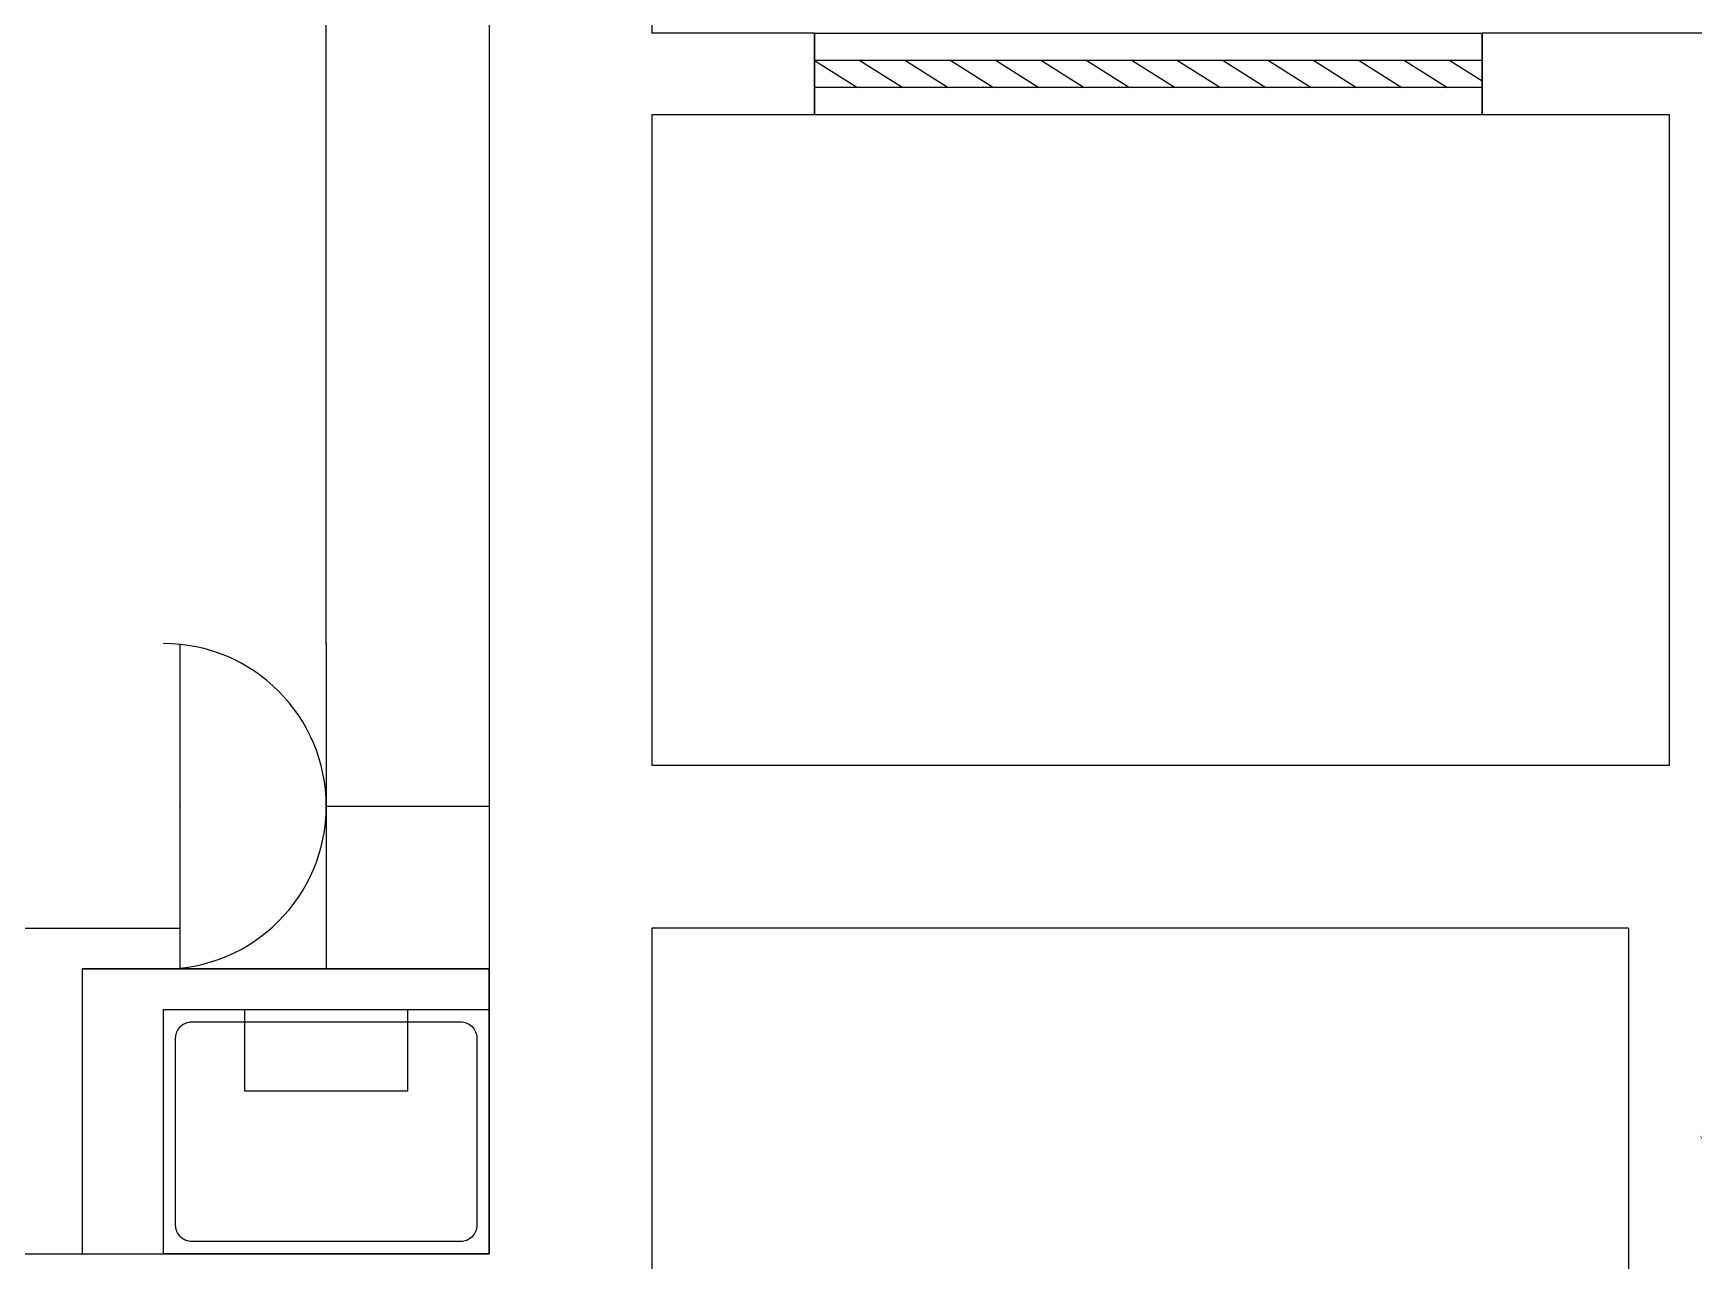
# Model space of a CAD drawing. Extents: x 4483434 to 4539506, y -104156 to -74067.
# Drawn here: x 4519168 to 4521208, y -87616 to -86108 of the extents above; entities that cross this region are included whole.
import ezdxf

# ---------------------------------------------------------------- set-up
doc = ezdxf.new("R2010")
doc.units = 0
doc.header["$LTSCALE"] = 1000
doc.header["$MEASUREMENT"] = 0
for name, color, linetype in [('EQUIP-动力', 3, 'Continuous'), ('LAYER3', 7, 'Continuous'), ('LVTRY', 7, 'Continuous'), ('图层1', 7, 'Continuous')]:
    doc.layers.add(name, color=color, linetype=linetype)
doc.styles.get("Standard").update_dxf_attribs({"font": 'gbenor.shx', "bigfont": 'gbcbig.shx'})

# ---------------------------------------------------------------- blocks, each defined once
blk = doc.blocks.new('A$Caec1dce5')
at = {"layer": 'LVTRY'}
blk.add_line((100, 300), (500, 300), dxfattribs=at)
blk.add_lwpolyline([(0, 350), (500, 350), (500, 0)], dxfattribs=at)
for points in [[(500, 350), (0, 350), (0, 0), (500, 0)], [(500, 0), (100, 0), (100, 300), (500, 300)], [(400, 200), (200, 200), (200, 300), (400, 300)]]:
    blk.add_lwpolyline(points, close=True, dxfattribs=at)
blk.add_lwpolyline([(465, 15), (135, 15, -0.414214), (115, 35), (115, 265, -0.414214), (135, 285), (465, 285, -0.414214), (485, 265), (485, 35, -0.414214)], format="xyb", close=True, dxfattribs=at)
blk = doc.blocks.new('$equip$00001238')
for p, q in [((0.4975, 0.95), (-0.4975, 0.95)), ((0.5, 0.5), (-0.5, 0.5)), ((0, 0.5), (0, 0))]:
    blk.add_line(p, q)
blk.add_arc((0, 1), 0.5, 180, 0)
for p in [(0, 0.95), (-0.5, 0.5), (0.5, 0.5), (0, 0)]:
    blk.add_point(p)
at = {"flags": 9}
blk.add_attdef('A', (0, 0), '', height=0.00002, dxfattribs=at)
blk = doc.blocks.new('$WINLIB2D$00000039')
at = {"color": 0}
for points in [[(-0.5, 0.5), (-0.5, -0.5)], [(0.5, 0.5), (-0.5, 0.5)], [(0.5, -0.5), (0.5, 0.5)], [(-0.5, 0.1667), (0.5, 0.1667)], [(-0.3839, -0.1667), (-0.448, 0.1667)], [(-0.3159, -0.1667), (-0.38, 0.1667)], [(-0.2479, -0.1667), (-0.312, 0.1667)], [(-0.1799, -0.1667), (-0.244, 0.1667)], [(-0.1119, -0.1667), (-0.176, 0.1667)], [(-0.0439, -0.1667), (-0.108, 0.1667)], [(0.0241, -0.1667), (-0.04, 0.1667)], [(0.0921, -0.1667), (0.028, 0.1667)], [(0.16, -0.1667), (0.0959, 0.1667)], [(0.228, -0.1667), (0.1639, 0.1667)], [(0.296, -0.1667), (0.2319, 0.1667)], [(0.364, -0.1667), (0.2999, 0.1667)], [(0.432, -0.1667), (0.3679, 0.1667)], [(0.5, -0.1667), (0.4359, 0.1667)], [(-0.4519, -0.1667), (-0.5, 0.0836)], [(-0.5, -0.1667), (0.5, -0.1667)], [(0.5, -0.5), (-0.5, -0.5)]]:
    blk.add_lwpolyline(points, dxfattribs=at)

msp = doc.modelspace()

# ---------------------------------------------------------------- linework, layer by layer
at = {"color": 7}
for p, q in [((4519928, -83157.8), (4519928, -86107.8)), ((4519728, -83257.8), (4519728, -86207.8)), ((4520128, -86107.8), (4519928, -86107.8)), ((4520128, -86207.8), (4520128, -86107.8)), ((4521227.4, -86107.8), (4520948, -86107.8)), ((4520948, -86107.8), (4520948, -86207.8)), ((4519728, -86207.8), (4519728, -87107.8)), ((4519928, -86207.8), (4520128, -86207.8)), ((4519928, -86207.8), (4519928, -87007.8)), ((4520948, -86207.8), (4521178, -86207.8)), ((4521178, -86207.8), (4521178, -87007.8)), ((4521178, -87007.8), (4519928, -87007.8)), ((4519728, -87107.8), (4519728, -87607.8)), ((4521128, -87207.8), (4519928, -87207.8)), ((4519928, -87207.8), (4519928, -87807.8)), ((4521128, -87207.8), (4521128, -88007.8)), ((4517978, -87607.8), (4519728, -87607.8))]:
    msp.add_line(p, q, dxfattribs=at)
at = {"layer": 'LAYER3', "color": 0}
msp.add_lwpolyline([(4521215.6, -87462.3, 0, 40, 0), (4521304.5, -87588.9, 40, 40, 0)], format="xyseb", dxfattribs=at)
at = {"layer": '图层1', "color": 4}
for p, q in [((4519528, -86857.8), (4519528, -84495.7)), ((4518678, -87207.8), (4519348, -87207.8))]:
    msp.add_line(p, q, dxfattribs=at)

# ---------------------------------------------------------------- block references
at = {"color": 7, "xscale": -820, "yscale": -100, "zscale": 100, "rotation": 1.334605e-10}
msp.add_blockref('$WINLIB2D$00000039', (4520538, -86157.8), dxfattribs=at)
at = {"color": 7}
msp.add_blockref('A$Caec1dce5', (4519228, -87607.8), dxfattribs=at)
at = {"layer": 'EQUIP-动力', "color": 4, "xscale": 400, "yscale": 400, "zscale": 400, "rotation": 90.00000000000003}
msp.add_blockref('$equip$00001238', (4519728, -87057.8), dxfattribs=at)

doc.saveas('drawing.dxf')
